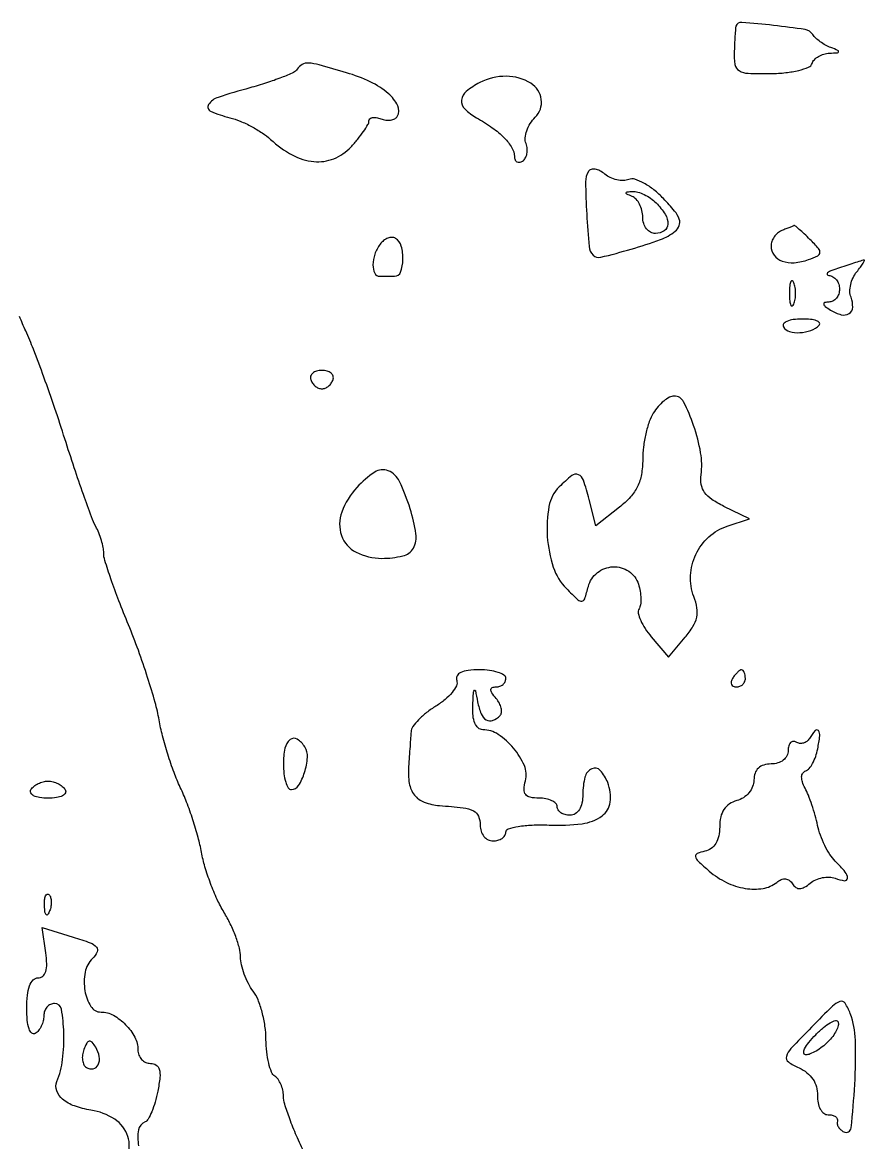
# Model space of a CAD drawing. Extents: x 0 to 5034, y 0 to 2560.
# Drawn here: x 4157.5 to 4255.9, y 1479.7 to 1610.7 of the extents above; entities that cross this region are included whole.
import ezdxf

# ---------------------------------------------------------------- set-up
doc = ezdxf.new("R2010")
doc.units = 0

msp = doc.modelspace()

# ---------------------------------------------------------------- linework, layer by layer
for points in [[(4240.89956, 1610.25, 0.075573), (4240.856597, 1610.064951, 0.002344), (4240.799871, 1609.284775, 0.004542), (4240.745543, 1608.362036, 0.003124), (4240.7, 1607.315192, 0.045632), (4240.784471, 1605.751603, 0.223442), (4241.260321, 1605.032904, 0.128815), (4242.306024, 1604.72076, 0.012112), (4245.009834, 1604.694695, 0.023664), (4246.726085, 1604.80107, 0.033409), (4248.233995, 1605.069261, 0.035269), (4249.380939, 1605.440857, 0.219743), (4249.793168, 1605.879503, -0.114419), (4250.059346, 1606.314043, -0.06556), (4250.546535, 1606.694045, -0.06013), (4251.168209, 1606.965258, -0.061056), (4251.833333, 1607.078947, 0.007048), (4252.757502, 1607.13579, 0.321499), (4252.895856, 1607.251769, 0.372485), (4252.821466, 1607.401126, 0.007959), (4252, 1607.728891, -0.035798), (4251.380297, 1608.01708, -0.028735), (4250.758688, 1608.410543, -0.029579), (4250.224427, 1608.843382, -0.063055), (4249.880639, 1609.247582, 0.213071), (4248.968919, 1609.834632, 0.010263), (4245.299189, 1610.320675, 0.008664), (4241.574817, 1610.67115, 0.328149)], [(4189.622387, 1605.198027, -0.14965), (4189.188618, 1604.817484, -0.012297), (4187.784972, 1604.226612, -0.015616), (4186.038953, 1603.603836, -0.011382), (4184.06337, 1603.017256, 0.012611), (4180.371598, 1601.911226, 0.168622), (4179.261357, 1601.066503, 0.469043), (4179.493958, 1600.289497, 0.039895), (4181.75, 1599.534278, -0.037803), (4182.948733, 1599.138562, -0.023928), (4184.279687, 1598.508287, -0.023998), (4185.534963, 1597.75908, -0.040232), (4186.5, 1597, 0.062033), (4189.037574, 1595.176813, 0.101454), (4191.560778, 1594.40487, 0.11947), (4193.8907, 1594.740656, 0.110402), (4195.88657, 1596.108622, 0.015827), (4196.695839, 1597.034353, 0.020137), (4197.37918, 1597.939892, 0.018524), (4197.882797, 1598.72709, 0.133815), (4198, 1599.157177, -0.216654), (4198.114564, 1599.40916, -0.137147), (4198.410912, 1599.550408, -0.0873), (4198.86286, 1599.549515, -0.047604), (4199.398849, 1599.400442, 0.060682), (4199.971921, 1599.257043, 0.069057), (4200.537326, 1599.264913, 0.079494), (4201.009244, 1599.416324, 0.137889), (4201.310174, 1599.692855, 0.260294), (4201.365423, 1600.93954, 0.099202), (4200.257885, 1602.358494, 0.066292), (4198.161368, 1603.725753, 0.039888), (4195.38398, 1604.789493, 0.004059), (4192.173561, 1605.705417, 0.049793), (4190.918434, 1605.921246, 0.150165), (4190.193876, 1605.753647, 0.123575)], [(4210.946621, 1603.634303, 0.053236), (4209.368684, 1602.604246, 0.201453), (4208.826963, 1601.584966, 0.225273), (4209.201609, 1600.565657, 0.065867), (4210.572978, 1599.536314, -0.026521), (4212.42245, 1598.36291, -0.044485), (4213.820354, 1597.167895, -0.055779), (4214.713527, 1596.024466, -0.138803), (4215, 1595.012412, 0.093997), (4215.073225, 1594.626349, 0.172262), (4215.280921, 1594.387653, 0.173392), (4215.591506, 1594.334279, 0.095385), (4215.956326, 1594.473008, 0.124999), (4216.279851, 1594.807647, 0.081228), (4216.469154, 1595.3141, 0.072824), (4216.499139, 1595.910789, 0.06791), (4216.359199, 1596.506326, -0.115453), (4216.26691, 1597.178134, -0.06107), (4216.447618, 1598.00423, -0.055839), (4216.854547, 1598.848989, -0.056291), (4217.43739, 1599.580247, 0.233634), (4218.144284, 1601.668758, 0.223573), (4216.928379, 1603.555006, 0.14065), (4214.045246, 1604.380433, 0.118381)], [(4223.656011, 1593.252431, 0.143871), (4223.319505, 1592.026025, 0.009159), (4223.456186, 1588.262968, 0.008159), (4223.725464, 1584.473508, 0.176329), (4224.190552, 1583.476115, 0.262763), (4225.104306, 1583.221759, 0.009937), (4228.65388, 1584.174738, 0.016149), (4232.073187, 1585.28688, 0.084502), (4233.788873, 1586.258674, 0.13231), (4234.267467, 1586.923784, 0.177774), (4234.273927, 1587.65991, 0.087648), (4233.728739, 1588.616652, 0.017799), (4232.42406, 1590.079264, 0.033558), (4231.305504, 1591.100038, 0.042234), (4230.139255, 1591.877894, 0.047705), (4229.090452, 1592.331816, 0.171536), (4228.372452, 1592.312682, -0.090609), (4227.734453, 1592.192836, -0.05619), (4226.974438, 1592.274703, -0.053997), (4226.214919, 1592.532699, -0.064434), (4225.576293, 1592.936683, 0.052724), (4225.002703, 1593.318554, 0.079933), (4224.435437, 1593.508113, 0.108231), (4223.964297, 1593.483283, 0.189456)], [(4231.571429, 1589.571429, -0.0566), (4232.622065, 1588.251592, -0.14583), (4232.94339, 1587.088845, -0.243985), (4232.520425, 1586.312059, -0.149489), (4231.5, 1586, -0.12694), (4230.92795, 1586.14761, -0.100762), (4230.440625, 1586.563021, -0.089679), (4230.113024, 1587.184424, -0.076722), (4230, 1587.916667, 0.060204), (4229.90689, 1588.687147, 0.059088), (4229.632812, 1589.418476, 0.064373), (4229.228318, 1590.003208, 0.113869), (4228.75, 1590.337719, -0.011978), (4228.13181, 1590.604555, -0.326182), (4228.05008, 1590.751095, -0.347711), (4228.165423, 1590.865128, -0.012687), (4228.821429, 1590.921053, -0.088377), (4229.430131, 1590.849741, -0.040853), (4230.17433, 1590.557166, -0.038782), (4230.927201, 1590.112232, -0.043555)], [(4246.25, 1586.337719, 0.081631), (4245.772117, 1586.04707, 0.06462), (4245.367188, 1585.596779, 0.06511), (4245.093322, 1585.062027, 0.086029), (4245, 1584.523655, 0.164687), (4245.356549, 1583.470512, 0.143809), (4246.298577, 1582.780417, 0.106959), (4247.717624, 1582.589868, 0.065816), (4249.372511, 1582.944446, 0.023988), (4250.463304, 1583.393432, 0.270546), (4250.718668, 1583.763582, 0.203949), (4250.556111, 1584.242995, 0.014029), (4249.551082, 1585.30606, 0.007115), (4248.888862, 1585.949698, 0.011312), (4248.302282, 1586.479214, 0.005342), (4247.798354, 1586.904536, 0.283929), (4247.678571, 1586.921053, -0.006757), (4247.557406, 1586.869431, -0.000393), (4247.185268, 1586.717133, -0.000597), (4246.741817, 1586.536674, -0.000439)], [(4199.301954, 1584.73899, 0.076481), (4198.68877, 1583.585127, 0.080651), (4198.465534, 1582.321419, 0.11459), (4198.673764, 1581.36462, 0.289808), (4199.25, 1581), (4200.073438, 1581), (4201, 1581, 0.315221), (4201.703695, 1581.492584, 0.081122), (4201.976895, 1582.932846, 0.07226), (4201.786976, 1584.525342, 0.190831), (4201.113307, 1585.429973, 0.140894), (4200.704403, 1585.544739, 0.089769), (4200.215461, 1585.453049, 0.076913), (4199.721709, 1585.171682, 0.064636)], [(4253, 1582, 0.016097), (4252.112677, 1581.683996, 0.06255), (4251.601562, 1581.405267, 0.377627), (4251.55999, 1581.223178, 0.253622), (4251.75, 1581.09968, -0.11551), (4252.227037, 1580.947095, -0.09224), (4252.632812, 1580.588656, -0.085477), (4252.905657, 1580.080507, -0.080729), (4253, 1579.5, -0.081749), (4252.905509, 1578.92593, -0.09112), (4252.632812, 1578.436127, -0.099323), (4252.226808, 1578.105752, -0.118755), (4251.75, 1577.984687, 0.054277), (4251.267095, 1577.926117, 0.409565), (4251.155742, 1577.750153, 0.180775), (4251.329562, 1577.479528, 0.019534), (4251.952254, 1577.05067, 0.07541), (4253.196555, 1576.504649, 0.208252), (4254.12293, 1576.642435, 0.250218), (4254.542571, 1577.371728, 0.099875), (4254.34445, 1578.54476, -0.090928), (4254.217866, 1579.220988, -0.056177), (4254.30574, 1580.027395, -0.05394), (4254.580686, 1580.833907, -0.064187), (4255.010569, 1581.512735, 0.010829), (4255.458723, 1582.077165, 0.023404), (4255.772902, 1582.533835, 0.038203), (4255.929343, 1582.834737, 0.625343), (4255.872445, 1582.90032, 0.009964), (4255.623245, 1582.828274, 0.000593), (4254.875031, 1582.594733, 0.000892), (4253.984743, 1582.313942, 0.000658)], [(4247.157895, 1579, 0.017491), (4247.189089, 1578.10856, 0.078554), (4247.306058, 1577.601562, 0.447206), (4247.474999, 1577.540618, 0.174857), (4247.662281, 1577.75, 0.057986), (4247.818615, 1578.320008, 0.037979), (4247.87034, 1579, 0.037979), (4247.818615, 1579.679992, 0.057986), (4247.662281, 1580.25, 0.174857), (4247.474999, 1580.459382, 0.447206), (4247.306058, 1580.398438, 0.078554), (4247.189089, 1579.89144, 0.017491)], [(4246.444954, 1575.089067, 0.187217), (4247.162288, 1574.547052, 0.082243), (4248.364571, 1574.410849, 0.075716), (4249.656243, 1574.675986, 0.108371), (4250.637722, 1575.304389, 0.380548), (4250.652947, 1575.565918, 0.143875), (4250.328328, 1575.795664, 0.058498), (4249.607391, 1575.95178, 0.024102), (4248.60765, 1576, 0.03202), (4247.601221, 1575.935482, 0.067757), (4246.848013, 1575.732413, 0.13067), (4246.462001, 1575.433743, 0.310977)], [(4191.191667, 1568.925, 0.073624), (4191.399741, 1568.514089, 0.066918), (4191.723802, 1568.165781, 0.070382), (4192.110048, 1567.930417, 0.102038), (4192.5, 1567.85, 0.102038), (4192.889952, 1567.930417, 0.070382), (4193.276198, 1568.165781, 0.066918), (4193.600259, 1568.514089, 0.073624), (4193.808333, 1568.925, 0.159683), (4193.810399, 1569.333474, 0.143818), (4193.571823, 1569.684219, 0.107546), (4193.111023, 1569.920344, 0.064908), (4192.5, 1570, 0.064908), (4191.888977, 1569.920344, 0.107546), (4191.428177, 1569.684219, 0.143818), (4191.189601, 1569.333474, 0.159683)], [(4231.240547, 1565.013569, 0.05767), (4230.763983, 1564.009207, 0.025784), (4230.364411, 1562.599861, 0.025109), (4230.091045, 1561.049254, 0.031084), (4230, 1559.586149, -0.042775), (4229.850096, 1557.837111, -0.071007), (4229.395442, 1556.431199, -0.070653), (4228.563653, 1555.203876, -0.041922), (4227.268487, 1553.996552), (4224.536974, 1551.847943), (4223.739895, 1554.923972, 0.017396), (4223.072386, 1557.174483, 0.216475), (4222.480333, 1557.810651, 0.274976), (4221.706336, 1557.700189, 0.026745), (4220.239977, 1556.382834, 0.152412), (4219.043991, 1554.101747, 0.062705), (4218.849406, 1550.577719, 0.061561), (4219.549778, 1546.995008, 0.116741), (4221.07416, 1544.5, 0.008344), (4222.414889, 1543.19151, 0.216671), (4222.881842, 1543.031674, 0.298256), (4223.220842, 1543.303944, 0.014646), (4223.644712, 1544.75, -0.162662), (4224.696154, 1546.360647, -0.157722), (4226.518634, 1547.040572, -0.160853), (4228.367358, 1546.519444, -0.169016), (4229.49716, 1545.008949, -0.034957), (4229.69771, 1544.180268, -0.035626), (4229.779203, 1543.336988, -0.038013), (4229.74158, 1542.598086, -0.107084), (4229.569908, 1542.113113, 0.197604), (4229.486622, 1541.607927, 0.047062), (4229.760907, 1540.782573, 0.04132), (4230.282642, 1539.82182, 0.030717), (4231.00536, 1538.854164), (4233, 1536.5), (4234.954495, 1538.804588, 0.036692), (4235.873086, 1540.064375, 0.086382), (4236.307862, 1541.139336, 0.09428), (4236.334234, 1542.237938, 0.049871), (4235.977739, 1543.55855, -0.104109), (4235.590531, 1546.022871, -0.098145), (4236.213679, 1548.491277, -0.098138), (4237.731273, 1550.535552, -0.104074), (4239.884989, 1551.794996), (4242.480997, 1552.660332), (4239.490498, 1554.106571, -0.034841), (4238.077807, 1554.915621, -0.089079), (4237.232233, 1555.731373, -0.113028), (4236.838032, 1556.662299, -0.079066), (4236.817842, 1557.805825, 0.079095), (4236.772418, 1560.370125, 0.038763), (4235.952309, 1563.54142, 0.034527), (4234.782297, 1566.312057, 0.282742), (4233.662995, 1567, 0.126104), (4233.122246, 1566.861415, 0.046297), (4232.463866, 1566.416486, 0.042234), (4231.80255, 1565.773633, 0.039243)], [(4196.594164, 1556.318126, 0.098079), (4194.822882, 1553.442892, 0.17522), (4194.796321, 1550.700197, 0.192746), (4196.497965, 1548.752426, 0.11853), (4199.5, 1548.030626, 0.057251), (4201.958064, 1548.313005, 0.208568), (4203.189755, 1549.230046, 0.170573), (4203.497532, 1550.905572, 0.036589), (4202.815416, 1553.827043, 0.034516), (4201.570962, 1557.021094, 0.189575), (4200.249788, 1558.265705, 0.248043), (4198.677399, 1558.099345, 0.057926)], [(4208.254648, 1533.75, -0.195258), (4208.218164, 1533.148401, -0.058639), (4207.718544, 1532.357443, -0.049), (4206.893454, 1531.520791, -0.036425), (4205.837981, 1530.764698, 0.028709), (4204.745729, 1530.007459, 0.033872), (4203.809792, 1529.167637, 0.036117), (4203.135477, 1528.36633, 0.141737), (4202.918758, 1527.764698, -0.001147), (4202.874229, 1527.095515, -0.000319), (4202.801394, 1526.047357, -0.000322), (4202.717444, 1524.861286, -0.000338), (4202.633302, 1523.694389, 0.057692), (4202.717177, 1521.726553, 0.128931), (4203.315456, 1520.366063, 0.137247), (4204.474017, 1519.526189, 0.069295), (4206.25, 1519.136307, -0.010191), (4209.010364, 1518.864603, -0.08343), (4210.220938, 1518.509975, -0.187001), (4210.796524, 1517.891656, -0.095259), (4211, 1516.833333, 0.080377), (4211.113303, 1516.133065, 0.091482), (4211.440625, 1515.538542, 0.100741), (4211.927903, 1515.141051, 0.121457), (4212.5, 1515, 0.066101), (4213.073413, 1515.07614, 0.083294), (4213.559375, 1515.299146, 0.099261), (4213.884404, 1515.630017, 0.145672), (4214, 1516.018368, -0.326325), (4214.289468, 1516.414665, -0.036133), (4215.446746, 1516.694002, -0.032143), (4217.067291, 1516.857165, -0.017867), (4219.053781, 1516.857863, 0.038105), (4222.907133, 1517.015141, 0.127948), (4225.241225, 1517.924421, 0.209441), (4226.193453, 1519.542588, 0.122345), (4225.909157, 1521.814245, 0.091656), (4225.031136, 1523.243819, 0.330903), (4224.045712, 1523.441612, 0.225172), (4223.24855, 1522.469437, 0.061038), (4223, 1520.440983, -0.049343), (4222.900008, 1519.430217, -0.088683), (4222.596373, 1518.656831, -0.117066), (4222.115743, 1518.17494, -0.1393), (4221.5, 1518, -0.064853), (4220.926543, 1518.074694, -0.082425), (4220.440625, 1518.29375, -0.098894), (4220.115568, 1518.618646, -0.148195), (4220, 1519, 0.20001), (4219.840787, 1519.382092, 0.085158), (4219.37824, 1519.70625, 0.065179), (4218.693562, 1519.92647, 0.045285), (4217.883369, 1520, -0.047738), (4216.860138, 1520.097917, -0.181876), (4216.322785, 1520.427836, -0.18278), (4216.13766, 1521.028888, -0.048285), (4216.299898, 1522.03881, 0.167729), (4216.16476, 1523.799895, 0.072086), (4214.910773, 1525.832081, 0.071147), (4213.103892, 1527.455439, 0.148552), (4211.311439, 1528, -0.184276), (4210.787883, 1528.19974, -0.109939), (4210.393897, 1528.748273, -0.074944), (4210.167366, 1529.619919, -0.038553), (4210.136182, 1530.75, -0.002047), (4210.224735, 1532.401331, -0.200802), (4210.325405, 1532.607621, -0.574721), (4210.441828, 1532.568679, -0.00362), (4210.705733, 1531.25, 0.047302), (4211.113811, 1529.856154, 0.162727), (4211.714218, 1529.146171, 0.237261), (4212.462014, 1529.086, 0.10028), (4213.324657, 1529.657991, 0.171918), (4213.492554, 1530.010146, 0.082297), (4213.462194, 1530.516912, 0.066538), (4213.246292, 1531.095866, 0.050768), (4212.868879, 1531.657991, -0.023048), (4212.374737, 1532.312561, -0.152929), (4212.256398, 1532.699164, -0.318136), (4212.416856, 1532.922746, -0.083263), (4212.877555, 1533, 0.087854), (4213.306129, 1533.075889, 0.094595), (4213.670282, 1533.29375, 0.100072), (4213.913879, 1533.618517, 0.111474), (4214, 1534, 0.259105), (4213.786411, 1534.384496, 0.060839), (4213.094271, 1534.70625, 0.047698), (4212.097897, 1534.927278, 0.030753), (4210.916667, 1535, 0.027413), (4209.591401, 1534.927286, 0.082532), (4208.722647, 1534.682809, 0.161522), (4208.298823, 1534.280561, 0.206962)], [(4240.5, 1534, 0.082592), (4240.343488, 1533.6179, 0.161196), (4240.3746, 1533.29375, 0.182303), (4240.586039, 1533.078288, 0.108972), (4240.940983, 1533, 0.093332), (4241.345238, 1533.076123, 0.09642), (4241.688914, 1533.29375, 0.099167), (4241.918938, 1533.618444, 0.105053), (4242, 1534, 0.042167), (4241.967655, 1534.382849, 0.061769), (4241.870461, 1534.70625, 0.081139), (4241.727648, 1534.92554, 0.210953), (4241.559017, 1535, 0.151918), (4241.34829, 1534.934461, 0.038439), (4241.066025, 1534.70625, 0.035638), (4240.768994, 1534.382774, 0.029505)], [(4249.489919, 1526.983688, -0.090427), (4249.179369, 1526.639411, -0.095498), (4248.77286, 1526.434921, -0.099685), (4248.334197, 1526.401101, -0.108373), (4247.930902, 1526.542705, 0.153598), (4247.57792, 1526.63237, 0.191518), (4247.273452, 1526.49107, 0.129571), (4247.067661, 1526.114487, 0.06068), (4247, 1525.559017, -0.12119), (4246.849885, 1524.948774, -0.106973), (4246.429285, 1524.444877, -0.093907), (4245.785022, 1524.113668, -0.072022), (4245, 1524, 0.071854), (4244.146201, 1523.876666, 0.117651), (4243.515482, 1523.514579, 0.122573), (4243.132643, 1522.919256, 0.082074), (4243, 1522.116631, -0.097502), (4242.850026, 1521.354863, -0.076311), (4242.415093, 1520.631104, -0.073995), (4241.767412, 1520.051899, -0.081717), (4241, 1519.710251, 0.082952), (4240.129225, 1519.320025, 0.100982), (4239.500269, 1518.687649, 0.090678), (4239.125155, 1517.801767, 0.054976), (4239, 1516.666944, -0.052492), (4238.885441, 1515.578759, -0.084675), (4238.541789, 1514.715166, -0.100815), (4237.985639, 1514.116527, -0.106493), (4237.25, 1513.797636, 0.047293), (4236.361464, 1513.53116, 0.367667), (4236.176375, 1513.17586, 0.149171), (4236.479124, 1512.647776, 0.010119), (4237.780273, 1511.474312, 0.065648), (4239.776403, 1510.159363, 0.071607), (4241.987876, 1509.454808, 0.080903), (4244.061308, 1509.446515, 0.131371), (4245.660972, 1510.158388, -0.067479), (4246.196535, 1510.483211, -0.124729), (4246.695705, 1510.564926, -0.139576), (4247.135444, 1510.397761, -0.094426), (4247.5, 1510, 0.092762), (4247.894911, 1509.566256, 0.171069), (4248.344039, 1509.423193, 0.125669), (4248.886382, 1509.579447, 0.040568), (4249.576293, 1510.063317, -0.069238), (4250.223418, 1510.464062, -0.054945), (4251.008164, 1510.712355, -0.056278), (4251.805133, 1510.77963, -0.084748), (4252.487265, 1510.64326, 0.054108), (4253.591619, 1510.351491, 0.456764), (4253.936206, 1510.645728, 0.179093), (4253.676203, 1511.364018, 0.02092), (4252.501501, 1512.641356, -0.054408), (4251.886492, 1513.407054, -0.027476), (4251.278127, 1514.486942, -0.026918), (4250.765968, 1515.684007, -0.035963), (4250.441098, 1516.819927, 0.016676), (4250.159896, 1517.968946, 0.012743), (4249.77884, 1519.205843, 0.012929), (4249.362048, 1520.346978, 0.02944), (4248.975659, 1521.178687, -0.042211), (4248.663941, 1521.897073, -0.090271), (4248.576894, 1522.493306, -0.136599), (4248.713766, 1522.925645, -0.169323), (4249.04597, 1523.18199, 0.142196), (4249.450359, 1523.461177, 0.04591), (4249.860847, 1524.071217, 0.041495), (4250.21508, 1524.86959, 0.036116), (4250.45249, 1525.753303, 0.017702), (4250.694284, 1527.302239, 0.198374), (4250.530084, 1527.890474, 0.474537), (4250.156043, 1527.898248, 0.037983)], [(4188, 1524, 0.029452), (4188.067761, 1522.850616, 0.045939), (4188.273955, 1521.88125, 0.057958), (4188.573672, 1521.204997, 0.265439), (4188.932612, 1521, 0.261036), (4189.778228, 1521.473754, 0.061113), (4190.47661, 1523.007174, 0.059232), (4190.808988, 1524.764124, 0.156821), (4190.505531, 1525.991051, 0.112708), (4189.622408, 1526.88726, 0.320262), (4188.79405, 1526.844481, 0.177015), (4188.183928, 1525.846926, 0.04967)], [(4162.5, 1521, -0.259199), (4162.517887, 1520.614279, -0.162984), (4162.190983, 1520.286475, -0.081563), (4161.488004, 1520.068338, -0.034543), (4160.5, 1520, -0.034543), (4159.511996, 1520.068338, -0.081563), (4158.809017, 1520.286475, -0.162984), (4158.482113, 1520.614279, -0.259199), (4158.5, 1521, -0.085235), (4158.838188, 1521.382774, -0.053414), (4159.342439, 1521.70625, -0.051777), (4159.925537, 1521.925853, -0.064269), (4160.5, 1522, -0.064269), (4161.074463, 1521.925853, -0.051777), (4161.657561, 1521.70625, -0.053414), (4162.161812, 1521.382774, -0.085235)], [(4160.683114, 1506.8125, -0.054073), (4160.461564, 1506.395823, -0.470617), (4160.279315, 1506.37858, -0.168741), (4160.137993, 1506.670344, -0.018894), (4160.078947, 1507.416667, -0.028489), (4160.089945, 1508.112848, -0.077125), (4160.200665, 1508.592839, -0.208169), (4160.385309, 1508.77538, -0.296942), (4160.604167, 1508.729167, -0.126455), (4160.797407, 1508.402231, -0.060344), (4160.876576, 1507.916927, -0.05415), (4160.839148, 1507.359369, -0.051402)], [(4249.7412, 1493.247012, 0.005497), (4247.329333, 1490.722086, 0.113585), (4246.806358, 1489.81983, 0.324888), (4247.025258, 1489.178986, 0.049816), (4248.270136, 1488.476378, -0.064989), (4249.198797, 1487.914553, -0.077484), (4249.889963, 1487.161037, -0.080112), (4250.30297, 1486.255062, -0.075933), (4250.420599, 1485.24792, 0.056858), (4250.488301, 1484.384888, 0.079067), (4250.75345, 1483.6578, 0.10036), (4251.168051, 1483.173036, 0.167338), (4251.670599, 1483, -0.055901), (4252.161209, 1482.944977, -0.096265), (4252.536051, 1482.779687, -0.138849), (4252.737185, 1482.534801, -0.185441), (4252.75, 1482.25, 0.131347), (4252.730339, 1481.925706, 0.085148), (4252.867188, 1481.573438, 0.075001), (4253.136472, 1481.247259, 0.066921), (4253.5, 1481, 0.521728), (4254.358524, 1481.466908, 0.013932), (4254.779701, 1486.525482, 0.020146), (4254.857307, 1491.726557, 0.082423), (4254.26354, 1494.816619, 0.054831), (4253.661282, 1496.020483, 0.345726), (4253.055099, 1496.229237, 0.110765), (4252.171477, 1495.681753, 0.005493)], [(4251.651786, 1491.508929, -0.032969), (4250.992719, 1490.931484, -0.032591), (4250.26101, 1490.443248, -0.034393), (4249.565379, 1490.103356, -0.096734), (4249.036153, 1490, -0.403347), (4248.821036, 1490.20725, -0.126359), (4248.925842, 1490.689166, -0.053881), (4249.413254, 1491.444286, -0.022859), (4250.214724, 1492.346097, -0.023785), (4251.115063, 1493.186482, -0.04507), (4251.925743, 1493.75711, -0.06916), (4252.537638, 1494.005173, -0.376973), (4252.830357, 1493.855026, -0.161957), (4252.853685, 1493.429205, -0.049824), (4252.620424, 1492.820528, -0.043992), (4252.204948, 1492.148096, -0.036019)], [(4164.682837, 1490.615871, 0.058511), (4164.521214, 1489.981629, 0.067768), (4164.522896, 1489.358823, 0.078711), (4164.680128, 1488.841624, 0.142196), (4164.974576, 1488.515713, 0.191013), (4165.771326, 1488.37394, 0.23802), (4166.353794, 1488.834197, 0.152732), (4166.482104, 1489.803525, 0.095806), (4166.07318, 1490.881592, 0.03936), (4165.644526, 1491.466726, 0.268353), (4165.319611, 1491.580022, 0.227867), (4165.0198, 1491.35823, 0.029854)]]:
    msp.add_lwpolyline(points, format="xyb", close=True)
for points in [[(4190.477871, 1478.5, -0.012061), (4189.535571, 1480.538267, -0.013863), (4188.738103, 1482.527976, -0.013019), (4188.15583, 1484.242268, -0.074133), (4188.009143, 1485.190983, 0.053164), (4187.931494, 1485.883652, 0.048579), (4187.708936, 1486.566787, 0.051802), (4187.383835, 1487.140508, 0.099873), (4187, 1487.5, -0.163996), (4186.610735, 1487.969609, -0.033012), (4186.284408, 1489.020713, -0.03164), (4186.053705, 1490.350583, -0.024979), (4185.968197, 1491.809017, 0.034246), (4185.848056, 1493.364568, 0.028694), (4185.514453, 1494.985981, 0.029663), (4185.034416, 1496.436501, 0.067265), (4184.468197, 1497.44113, -0.042991), (4183.905714, 1498.335061, -0.030784), (4183.430185, 1499.416846, -0.03128), (4183.103262, 1500.512119, -0.056488), (4182.996262, 1501.44113, 0.064855), (4182.862986, 1502.449988, 0.023535), (4182.424543, 1503.82851, 0.022873), (4181.797041, 1505.309646, 0.025276), (4181.055232, 1506.677201, -0.029809), (4180.262831, 1508.170139, -0.017344), (4179.484496, 1510.044046, -0.017301), (4178.83267, 1511.982451, -0.027847), (4178.428497, 1513.677201, 0.021881), (4178.036467, 1515.412481, 0.012326), (4177.417773, 1517.481281, 0.012285), (4176.689178, 1519.542211, 0.019639), (4175.955891, 1521.259075, -0.021669), (4175.22213, 1522.996535, -0.01285), (4174.492111, 1525.123886, -0.012848), (4173.871891, 1527.28749, -0.021531), (4173.476824, 1529.137175, 0.026787), (4173.014661, 1531.194936, 0.009318), (4172.136269, 1534.105259, 0.009224), (4171.048113, 1537.279965, 0.010617), (4169.89046, 1540.265638, -0.006389), (4168.783438, 1543.050636, -0.008406), (4167.849073, 1545.620262, -0.00639), (4167.133743, 1547.784903, -0.076746), (4167, 1548.651106, 0.049874), (4166.934967, 1549.301457, 0.022585), (4166.727508, 1550.133005, 0.022096), (4166.427542, 1550.997906, 0.028163), (4166.072367, 1551.763569, -0.034063), (4165.572768, 1552.874701, -0.003801), (4164.628603, 1555.486798, -0.004608), (4163.555953, 1558.618108, -0.003721), (4162.46006, 1562, 0.005514), (4161.293752, 1565.555661, 0.004971), (4160.009499, 1569.2103, 0.004985), (4158.793139, 1572.463173, 0.015699), (4157.887693, 1574.609531, -0.013422), (4157.165075, 1576.300948, -0.014533)], [(4169.706486, 1478.092786, 0.187668), (4169.827135, 1480.463709, 0.16922), (4168.283428, 1482.471584, 0.107279), (4165.5, 1483.539501, -0.046999), (4163.573992, 1484.024196, -0.090015), (4162.195206, 1484.81366, -0.133655), (4161.51021, 1485.803188, -0.181787), (4161.531602, 1486.879042, 0.063909), (4162.192436, 1489.446907, 0.038794), (4162.339017, 1492.584277, 0.035591), (4162.058856, 1495.32103, 0.364457), (4161.25, 1496.00044, 0.114514), (4160.773183, 1495.889608, 0.10033), (4160.367188, 1495.576841, 0.09364), (4160.094723, 1495.109313, 0.085438), (4160, 1494.559017, -0.061875), (4159.925833, 1493.961978, -0.051278), (4159.70625, 1493.359775, -0.053305), (4159.382836, 1492.842344, -0.08825), (4159, 1492.5, -0.336396), (4158.602477, 1492.538053, -0.125298), (4158.276831, 1493.038303, -0.059005), (4158.06479, 1494.033693, -0.023007), (4158, 1495.440983, -0.026617), (4158.081434, 1496.96964, -0.062682), (4158.3432, 1498.079402, -0.100052), (4158.764738, 1498.757351, -0.206636), (4159.326807, 1499, 0.176266), (4159.875663, 1499.199694, 0.145279), (4160.221396, 1499.72241, 0.082416), (4160.340319, 1500.622523, 0.028164), (4160.22234, 1501.938461), (4159.791065, 1504.876923), (4163.431116, 1503.759759, -0.012762), (4165.426903, 1503.091045, -0.122704), (4166.164013, 1502.594282, -0.307281), (4166.241709, 1502.032153, -0.081807), (4165.68639, 1501.257819, 0.149343), (4164.83814, 1499.663305, 0.088006), (4164.801477, 1497.487389, 0.101184), (4165.48956, 1495.661516, 0.257666), (4166.688006, 1495, -0.127803), (4168.127312, 1494.625996, -0.072698), (4169.564262, 1493.525446, -0.072235), (4170.635418, 1492.049646, -0.121498), (4171, 1490.571429, 0.092754), (4171.112247, 1489.971557, 0.096245), (4171.433281, 1489.461607, 0.099276), (4171.912216, 1489.120316, 0.105699), (4172.475, 1489, -0.142639), (4173.135754, 1488.807587, -0.189912), (4173.500094, 1488.306528, -0.091943), (4173.565891, 1487.367904, -0.019785), (4173.316486, 1485.75, -0.021376), (4173.012335, 1484.481106, -0.028129), (4172.62188, 1483.356771, -0.028039), (4172.20591, 1482.488017, -0.174494), (4171.841486, 1482.166667, 0.260014), (4171.064306, 1481.21512, 0.090701), (4171.07309, 1479.38352, 0.077407)]]:
    msp.add_lwpolyline(points, format="xyb")

doc.saveas('drawing.dxf')
